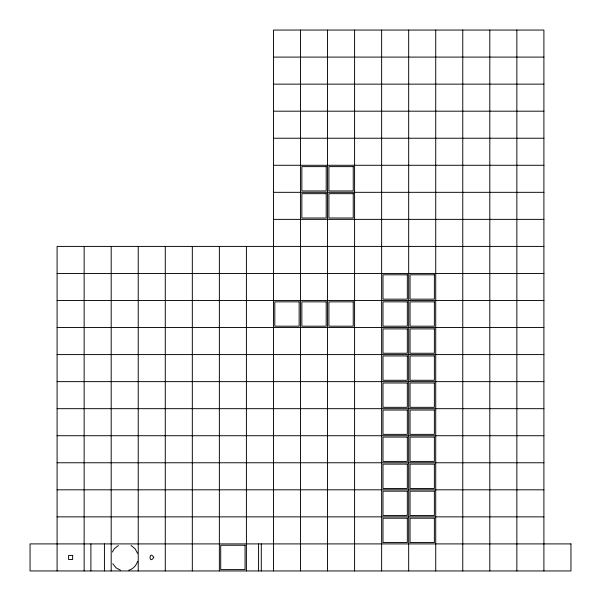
<?xml version="1.0" encoding="UTF-8"?>
<svg xmlns="http://www.w3.org/2000/svg" width="601" height="601" viewBox="0 0 601 601"><rect width="100%" height="100%" fill="white"/><g stroke="black" fill="none" stroke-linecap="round" stroke-linejoin="round"><path stroke-width="0.9" d="M137.659 561.304C136.412 565.533 132.986 569.012 128.779 570.326M112.282 552.094L114.348 548.736L118.405 545.46M273.455 57.095L543.905 57.095M273.455 84.14L543.905 84.14M273.455 111.185L543.905 111.185M273.455 138.23L543.905 138.23M273.455 165.275L543.905 165.275M273.455 192.32L543.905 192.32M273.455 219.365L543.905 219.365M543.905 246.41L57.095 246.41L57.095 570.95M57.095 273.455L543.905 273.455M57.095 300.5L543.905 300.5M57.095 327.545L543.905 327.545M57.095 354.59L543.905 354.59M57.095 381.635L543.905 381.635M57.095 408.68L543.905 408.68M57.095 435.725L543.905 435.725M57.095 462.77L543.905 462.77M57.095 489.815L543.905 489.815M57.095 516.86L543.905 516.86M120.636 570.326L116.016 567.787L112.74 563.73M131.01 545.46L135.067 548.736L137.606 553.356M543.905 570.95L543.905 30.05L273.455 30.05L273.455 570.95M516.86 30.05L516.86 570.95M489.815 30.05L489.815 570.95M462.77 30.05L462.77 570.95M435.725 30.05L435.725 570.95M408.68 30.05L408.68 570.95M381.635 30.05L381.635 570.95M354.59 30.05L354.59 570.95M327.545 30.05L327.545 570.95M300.5 30.05L300.5 570.95M261.285 543.905L261.285 570.95M258.58 543.905L258.58 570.95M246.41 246.41L246.41 570.95M219.365 246.41L219.365 570.95M192.32 246.41L192.32 570.95M165.275 246.41L165.275 570.95M138.23 246.41L138.23 570.95M111.185 246.41L111.185 570.95M104.424 543.905L104.424 570.95M90.901 543.905L90.901 570.95M84.14 246.41L84.14 570.95M153.781 557.428C148.793 565.263 148.853 549.592 153.781 557.428M326.193 166.627L301.852 166.627L301.852 190.968L326.193 190.968L326.193 166.627M353.238 166.627L328.897 166.627L328.897 190.968L353.238 190.968L353.238 166.627M326.193 193.672L301.852 193.672L301.852 218.013L326.193 218.013L326.193 193.672M353.238 193.672L328.897 193.672L328.897 218.013L353.238 218.013L353.238 193.672M407.328 274.807L382.987 274.807L382.987 299.148L407.328 299.148L407.328 274.807M434.373 274.807L410.032 274.807L410.032 299.148L434.373 299.148L434.373 274.807M299.148 301.852L274.807 301.852L274.807 326.193L299.148 326.193L299.148 301.852M326.193 301.852L301.852 301.852L301.852 326.193L326.193 326.193L326.193 301.852M353.238 301.852L328.897 301.852L328.897 326.193L353.238 326.193L353.238 301.852M407.328 301.852L382.987 301.852L382.987 326.193L407.328 326.193L407.328 301.852M434.373 301.852L410.032 301.852L410.032 326.193L434.373 326.193L434.373 301.852M407.328 328.897L382.987 328.897L382.987 353.238L407.328 353.238L407.328 328.897M434.373 328.897L410.032 328.897L410.032 353.238L434.373 353.238L434.373 328.897M407.328 355.942L382.987 355.942L382.987 380.283L407.328 380.283L407.328 355.942M434.373 355.942L410.032 355.942L410.032 380.283L434.373 380.283L434.373 355.942M407.328 382.987L382.987 382.987L382.987 407.328L407.328 407.328L407.328 382.987M434.373 382.987L410.032 382.987L410.032 407.328L434.373 407.328L434.373 382.987M407.328 410.032L382.987 410.032L382.987 434.373L407.328 434.373L407.328 410.032M434.373 410.032L410.032 410.032L410.032 434.373L434.373 434.373L434.373 410.032M407.328 437.077L382.987 437.077L382.987 461.418L407.328 461.418L407.328 437.077M434.373 437.077L410.032 437.077L410.032 461.418L434.373 461.418L434.373 437.077M407.328 464.122L382.987 464.122L382.987 488.463L407.328 488.463L407.328 464.122M434.373 464.122L410.032 464.122L410.032 488.463L434.373 488.463L434.373 464.122M407.328 491.167L382.987 491.167L382.987 515.508L407.328 515.508L407.328 491.167M434.373 491.167L410.032 491.167L410.032 515.508L434.373 515.508L434.373 491.167M407.328 518.212L382.987 518.212L382.987 542.553L407.328 542.553L407.328 518.212M434.373 518.212L410.032 518.212L410.032 542.553L434.373 542.553L434.373 518.212M570.95 543.905L30.05 543.905L30.05 570.95L570.95 570.95L570.95 543.905M245.058 545.257L220.717 545.257L220.717 569.598L245.058 569.598L245.058 545.257M72.646 555.399L68.589 555.399L68.589 559.456L72.646 559.456L72.646 555.399"/></g></svg>
